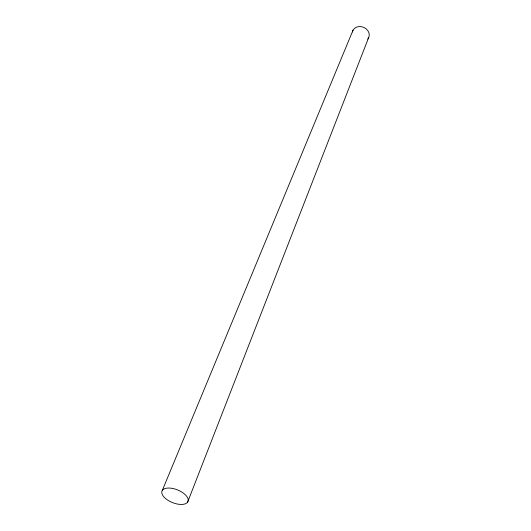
<?xml version="1.0" encoding="UTF-8"?>
<svg xmlns="http://www.w3.org/2000/svg" width="531" height="531" viewBox="0 0 531 531"><rect width="100%" height="100%" fill="white"/><g stroke="black" fill="none" stroke-linecap="round" stroke-linejoin="round"><path stroke-width="0.8" d="M187.616 502.147A14.005 6.83 21.9 0 0 172.137 488.347A14.005 6.83 21.9 0 0 165.214 498.231A14.005 6.83 21.9 0 0 187.616 502.147L368.494 38.006M162.287 490.452L353.042 30.174M352.398 31.973A8.675 7.295 21.9 0 1 363.981 27.486A8.675 7.295 21.9 0 1 367.751 39.055"/></g></svg>
